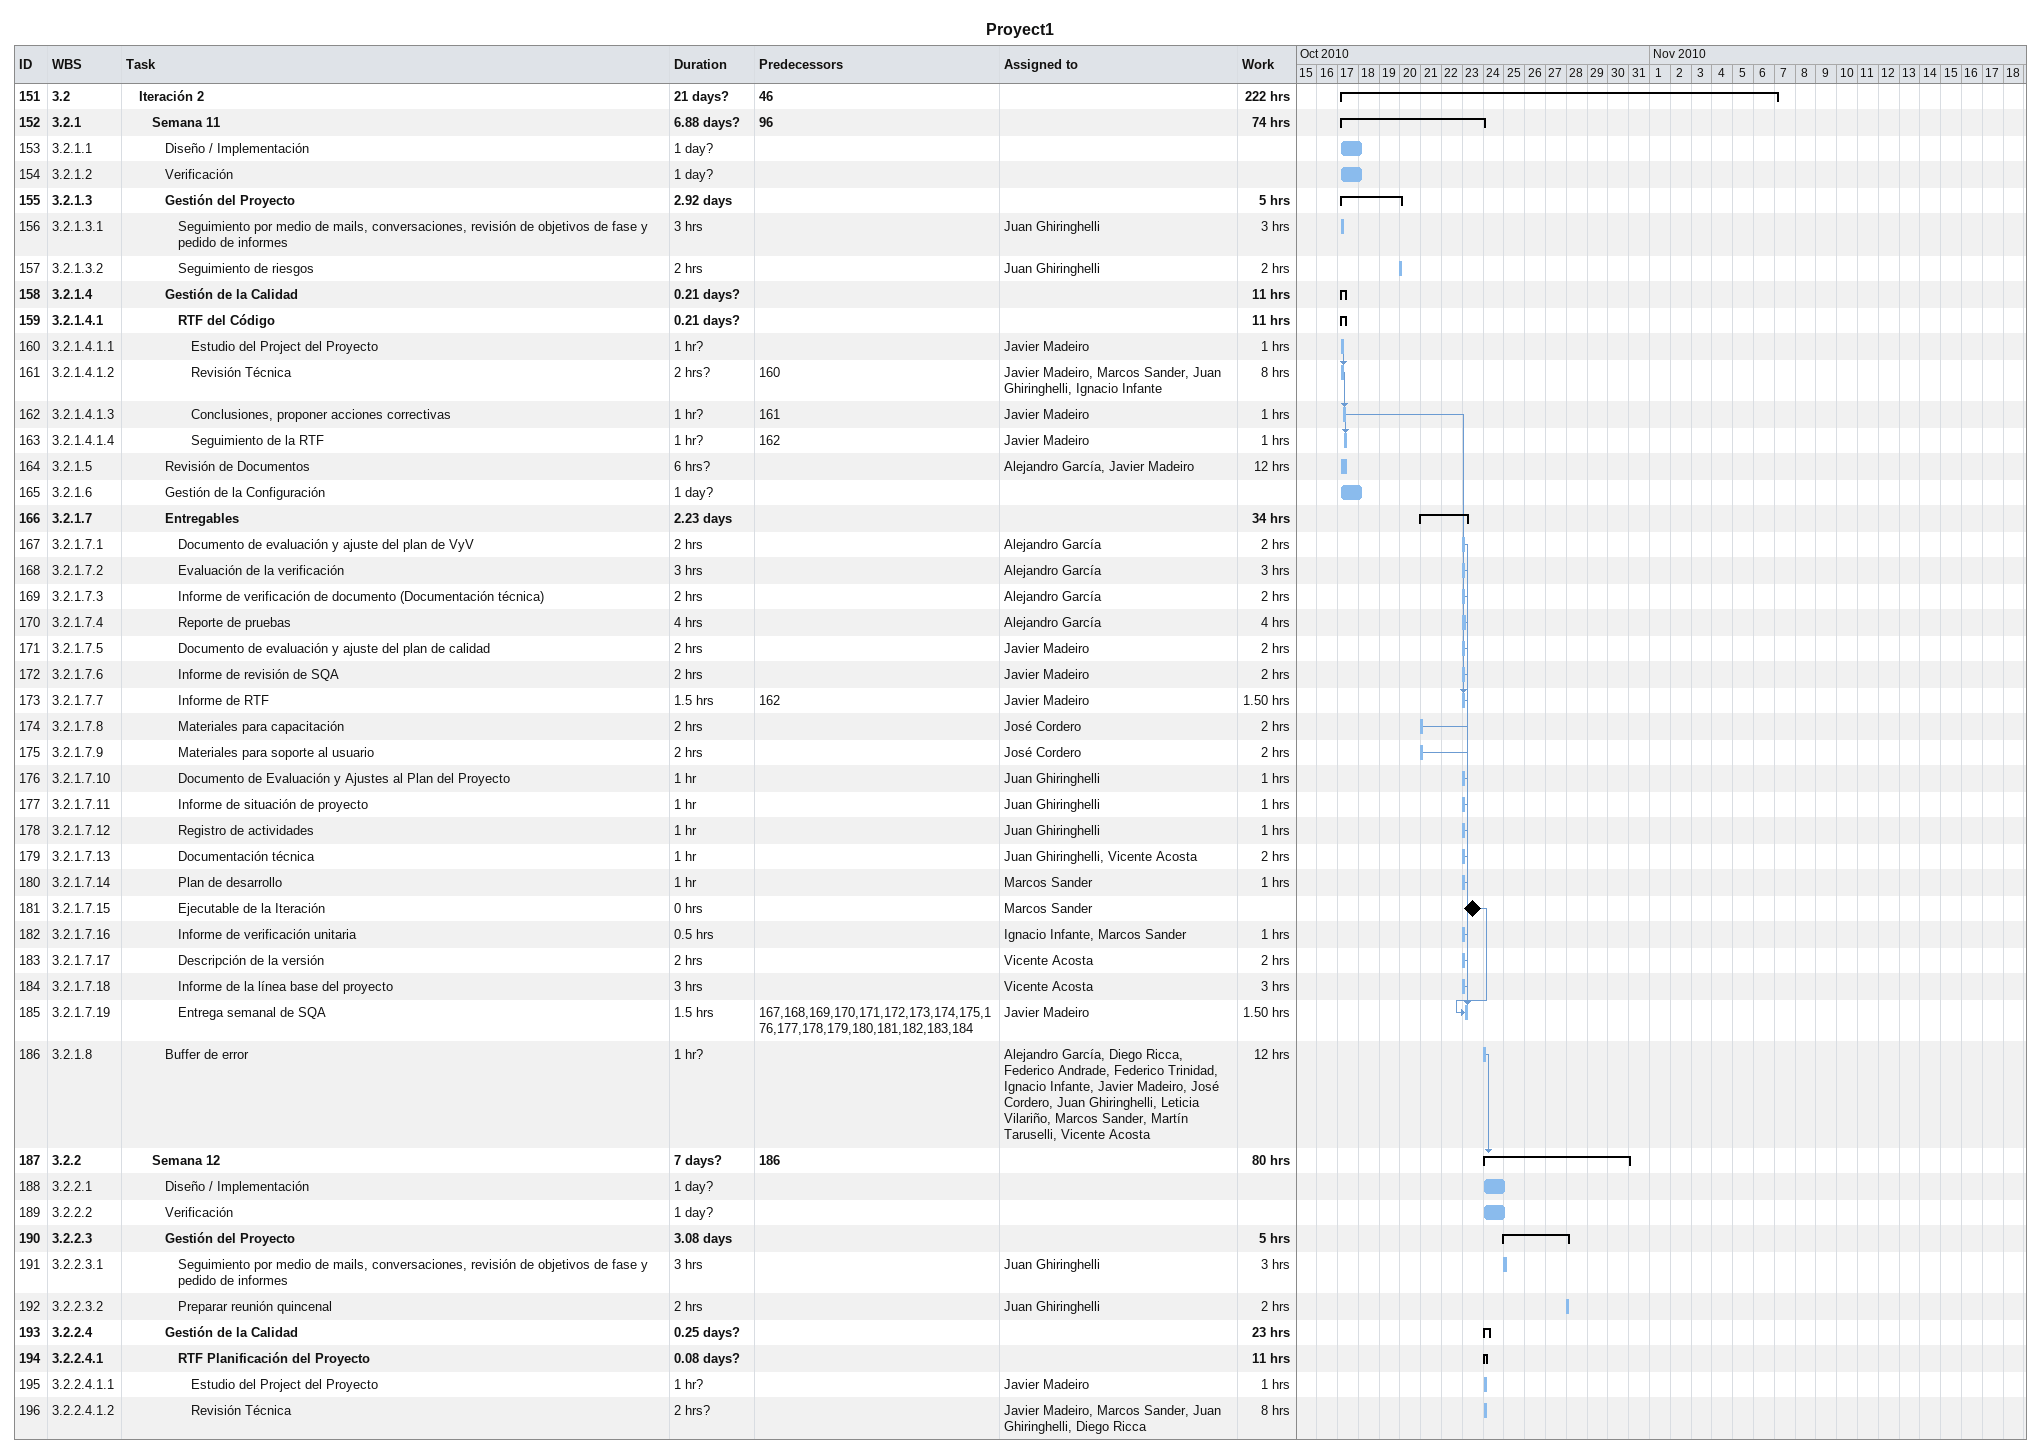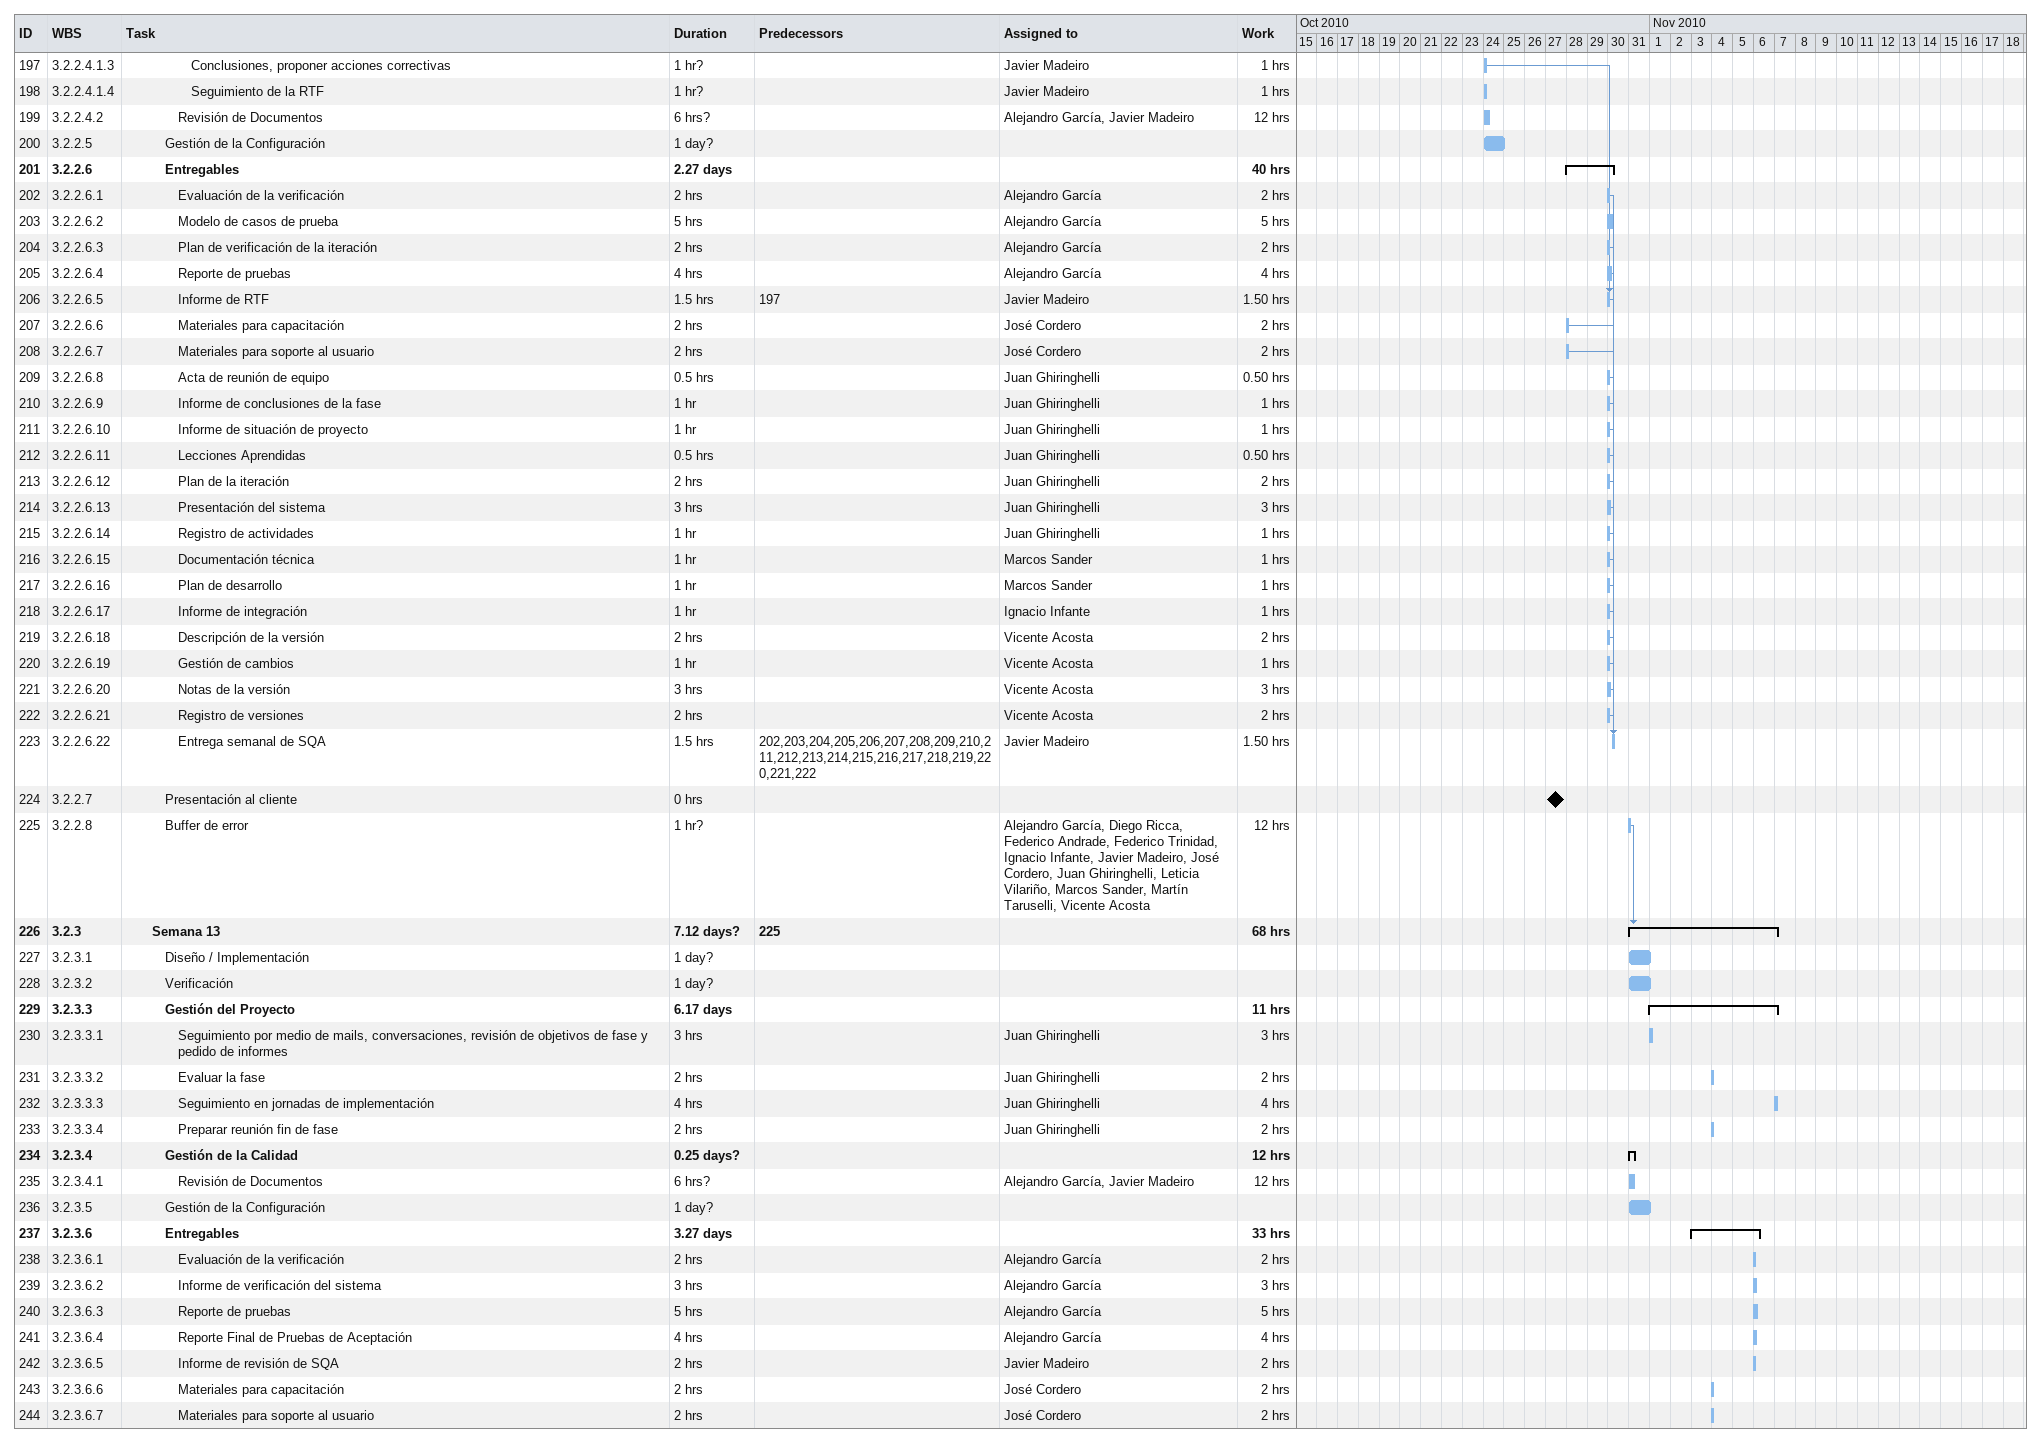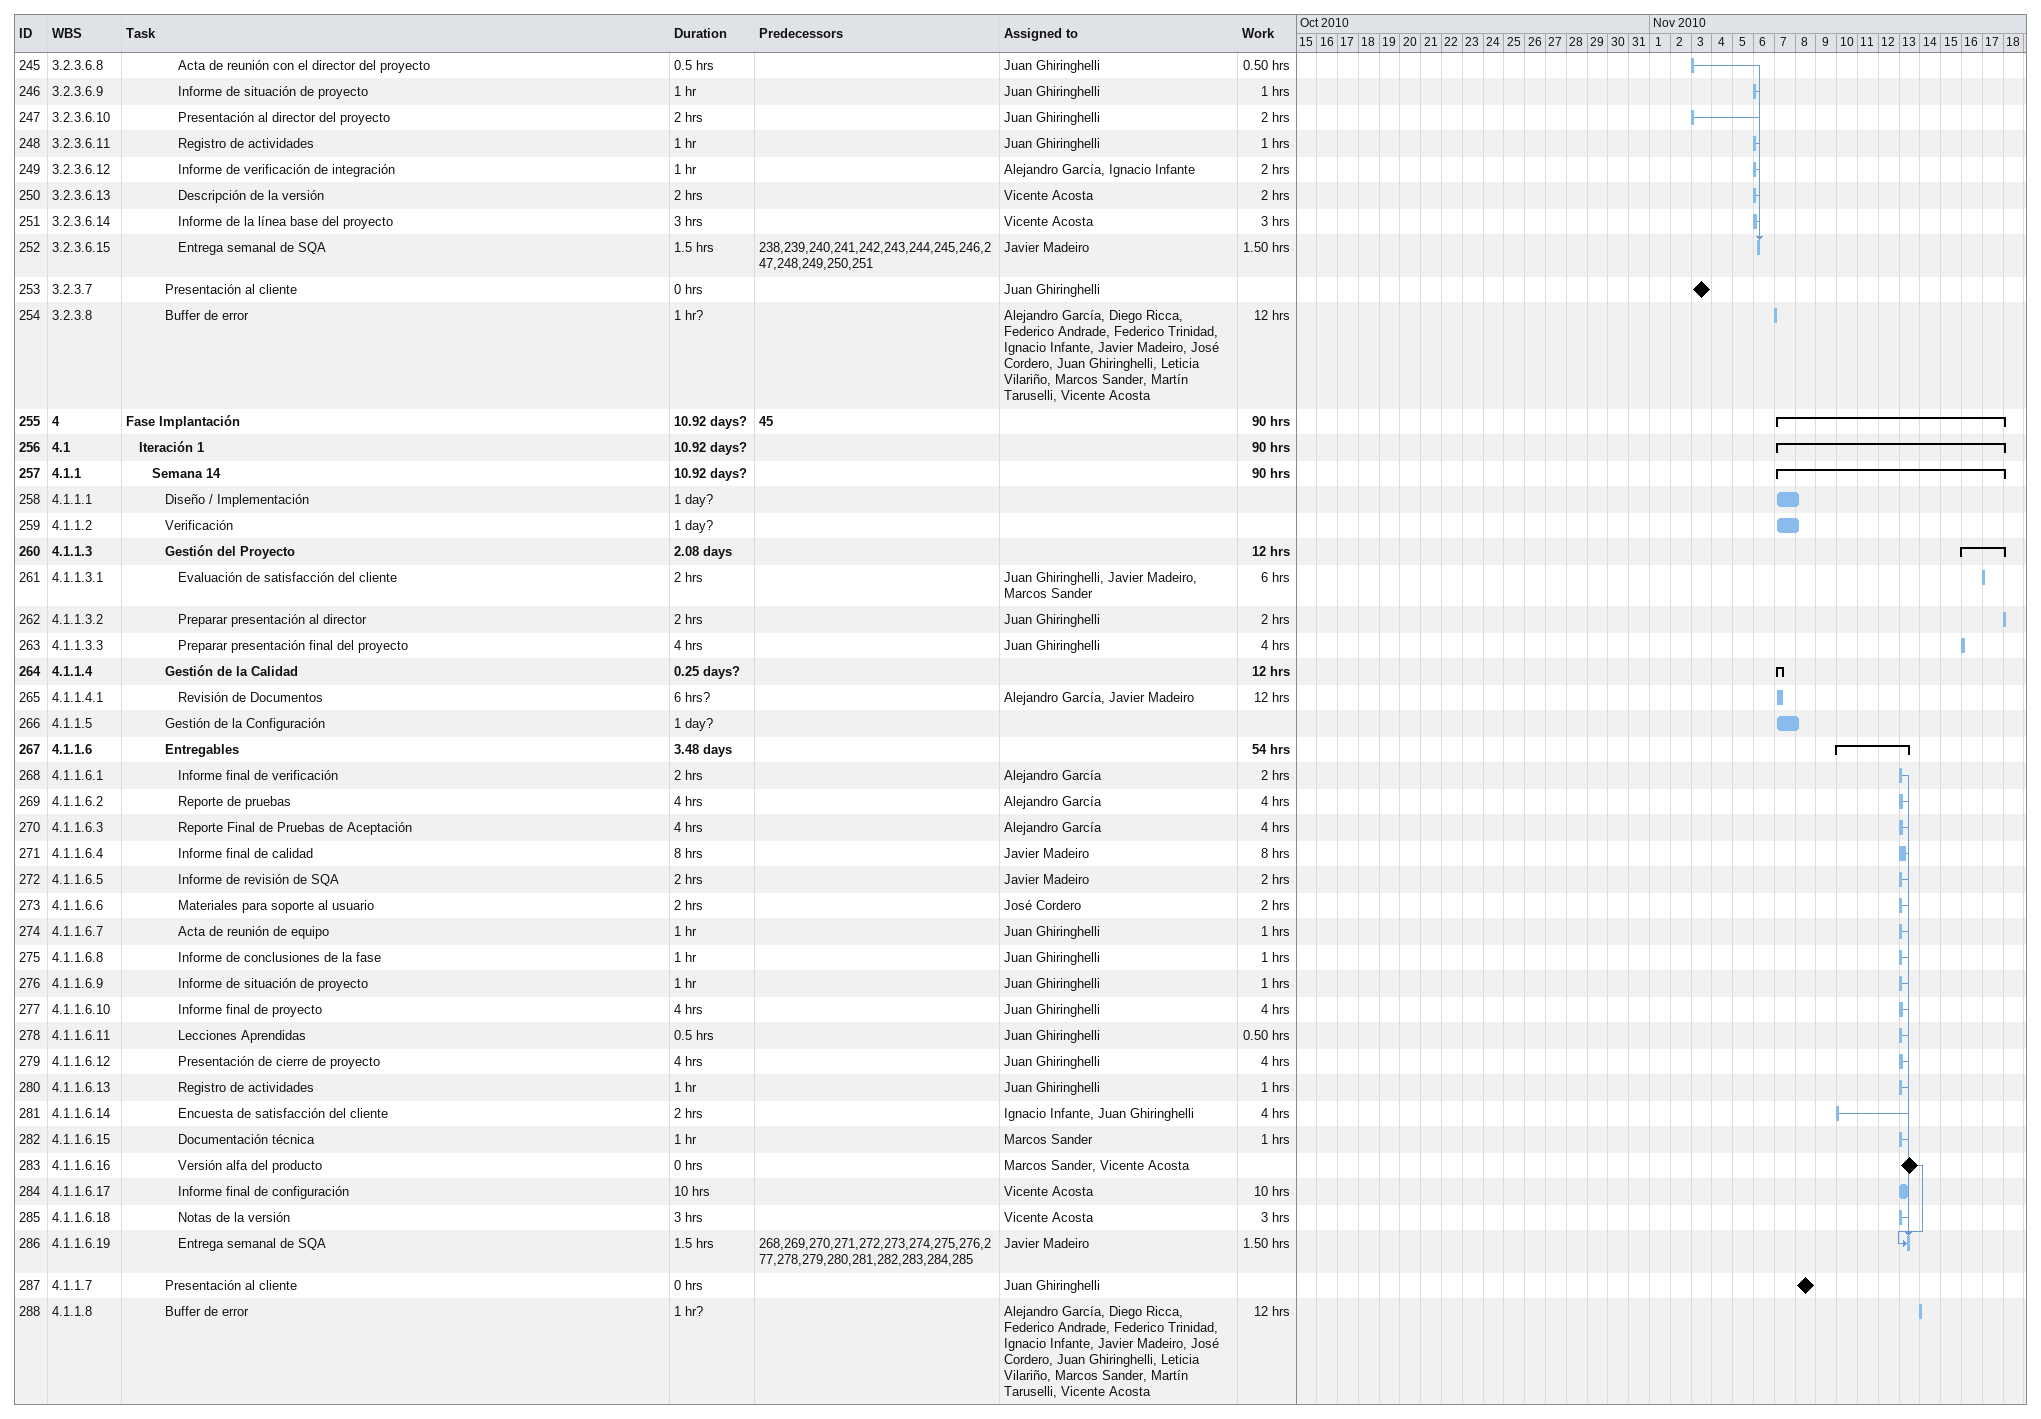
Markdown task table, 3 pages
Proyect1

| ID | WBS | Task | Duration | Start | Finish | Predecessors | Resources | Work (h) |
|---|---|---|---|---|---|---|---|---|
| 151 | 3.2 | **Iteración 2** | 21d? | 2010-10-17 | 2010-11-07 | 46 |  | 222 |
| 152 | 3.2.1 | **Semana 11** | 6.88d? | 2010-10-17 | 2010-10-24 | 96 |  | 74 |
| 153 | 3.2.1.1 | Diseño / Implementación | 1d? | 2010-10-17 | 2010-10-18 |  |  |  |
| 154 | 3.2.1.2 | Verificación | 1d? | 2010-10-17 | 2010-10-18 |  |  |  |
| 155 | 3.2.1.3 | **Gestión del Proyecto** | 2.92d | 2010-10-17 | 2010-10-20 |  |  | 5 |
| 156 | 3.2.1.3.1 | Seguimiento por medio de mails, conversaciones, revisión de objetivos de fase y pedido de informes | 3h | 2010-10-17 | 2010-10-17 |  | Juan Ghiringhelli | 3 |
| 157 | 3.2.1.3.2 | Seguimiento de riesgos | 2h | 2010-10-20 | 2010-10-20 |  | Juan Ghiringhelli | 2 |
| 158 | 3.2.1.4 | **Gestión de la Calidad** | 0.21d? | 2010-10-17 | 2010-10-17 |  |  | 11 |
| 159 | 3.2.1.4.1 | **RTF del Código** | 0.21d? | 2010-10-17 | 2010-10-17 |  |  | 11 |
| 160 | 3.2.1.4.1.1 | Estudio del Project del Proyecto | 1h? | 2010-10-17 | 2010-10-17 |  | Javier Madeiro | 1 |
| 161 | 3.2.1.4.1.2 | Revisión Técnica | 2h? | 2010-10-17 | 2010-10-17 | 160 | Javier Madeiro, Marcos Sander, Juan Ghiringhelli, Ignacio Infante | 8 |
| 162 | 3.2.1.4.1.3 | Conclusiones, proponer acciones correctivas | 1h? | 2010-10-17 | 2010-10-17 | 161 | Javier Madeiro | 1 |
| 163 | 3.2.1.4.1.4 | Seguimiento de la RTF | 1h? | 2010-10-17 | 2010-10-17 | 162 | Javier Madeiro | 1 |
| 164 | 3.2.1.5 | Revisión de Documentos | 6h? | 2010-10-17 | 2010-10-17 |  | Alejandro García, Javier Madeiro | 12 |
| 165 | 3.2.1.6 | Gestión de la Configuración | 1d? | 2010-10-17 | 2010-10-18 |  |  |  |
| 166 | 3.2.1.7 | **Entregables** | 2.23d | 2010-10-21 | 2010-10-23 |  |  | 34 |
| 167 | 3.2.1.7.1 | Documento de evaluación y ajuste del plan de VyV | 2h | 2010-10-23 | 2010-10-23 |  | Alejandro García | 2 |
| 168 | 3.2.1.7.2 | Evaluación de la verificación | 3h | 2010-10-23 | 2010-10-23 |  | Alejandro García | 3 |
| 169 | 3.2.1.7.3 | Informe de verificación de documento (Documentación técnica) | 2h | 2010-10-23 | 2010-10-23 |  | Alejandro García | 2 |
| 170 | 3.2.1.7.4 | Reporte de pruebas | 4h | 2010-10-23 | 2010-10-23 |  | Alejandro García | 4 |
| 171 | 3.2.1.7.5 | Documento de evaluación y ajuste del plan de calidad | 2h | 2010-10-23 | 2010-10-23 |  | Javier Madeiro | 2 |
| 172 | 3.2.1.7.6 | Informe de revisión de SQA | 2h | 2010-10-23 | 2010-10-23 |  | Javier Madeiro | 2 |
| 173 | 3.2.1.7.7 | Informe de RTF | 1.5h | 2010-10-23 | 2010-10-23 | 162 | Javier Madeiro | 1.50 |
| 174 | 3.2.1.7.8 | Materiales para capacitación | 2h | 2010-10-21 | 2010-10-21 |  | José Cordero | 2 |
| 175 | 3.2.1.7.9 | Materiales para soporte al usuario | 2h | 2010-10-21 | 2010-10-21 |  | José Cordero | 2 |
| 176 | 3.2.1.7.10 | Documento de Evaluación y Ajustes al Plan del Proyecto | 1h | 2010-10-23 | 2010-10-23 |  | Juan Ghiringhelli | 1 |
| 177 | 3.2.1.7.11 | Informe de situación de proyecto | 1h | 2010-10-23 | 2010-10-23 |  | Juan Ghiringhelli | 1 |
| 178 | 3.2.1.7.12 | Registro de actividades | 1h | 2010-10-23 | 2010-10-23 |  | Juan Ghiringhelli | 1 |
| 179 | 3.2.1.7.13 | Documentación técnica | 1h | 2010-10-23 | 2010-10-23 |  | Juan Ghiringhelli, Vicente Acosta | 2 |
| 180 | 3.2.1.7.14 | Plan de desarrollo | 1h | 2010-10-23 | 2010-10-23 |  | Marcos Sander | 1 |
| 181 | 3.2.1.7.15 | Ejecutable de la Iteración | 0h | 2010-10-23 | 2010-10-23 |  | Marcos Sander |  |
| 182 | 3.2.1.7.16 | Informe de verificación unitaria | 0.5h | 2010-10-23 | 2010-10-23 |  | Ignacio Infante, Marcos Sander | 1 |
| 183 | 3.2.1.7.17 | Descripción de la versión | 2h | 2010-10-23 | 2010-10-23 |  | Vicente Acosta | 2 |
| 184 | 3.2.1.7.18 | Informe de la línea base del proyecto | 3h | 2010-10-23 | 2010-10-23 |  | Vicente Acosta | 3 |
| 185 | 3.2.1.7.19 | Entrega semanal de SQA | 1.5h | 2010-10-23 | 2010-10-23 | 167, 168, 169, 170, 171, 172, 173, 174, 175, 176, 177, 178, 179, 180, 181, 182, 183, 184 | Javier Madeiro | 1.50 |
| 186 | 3.2.1.8 | Buffer de error | 1h? | 2010-10-24 | 2010-10-24 |  | Alejandro García, Diego Ricca, Federico Andrade, Federico Trinidad, Ignacio Infante, Javier Madeiro, José Cordero, Juan Ghiringhelli, Leticia Vilariño, Marcos Sander, Martín Taruselli, Vicente Acosta | 12 |
| 187 | 3.2.2 | **Semana 12** | 7d? | 2010-10-24 | 2010-10-31 | 186 |  | 80 |
| 188 | 3.2.2.1 | Diseño / Implementación | 1d? | 2010-10-24 | 2010-10-25 |  |  |  |
| 189 | 3.2.2.2 | Verificación | 1d? | 2010-10-24 | 2010-10-25 |  |  |  |
| 190 | 3.2.2.3 | **Gestión del Proyecto** | 3.08d | 2010-10-25 | 2010-10-28 |  |  | 5 |
| 191 | 3.2.2.3.1 | Seguimiento por medio de mails, conversaciones, revisión de objetivos de fase y pedido de informes | 3h | 2010-10-25 | 2010-10-25 |  | Juan Ghiringhelli | 3 |
| 192 | 3.2.2.3.2 | Preparar reunión quincenal | 2h | 2010-10-28 | 2010-10-28 |  | Juan Ghiringhelli | 2 |
| 193 | 3.2.2.4 | **Gestión de la Calidad** | 0.25d? | 2010-10-24 | 2010-10-24 |  |  | 23 |
| 194 | 3.2.2.4.1 | **RTF Planificación del Proyecto** | 0.08d? | 2010-10-24 | 2010-10-24 |  |  | 11 |
| 195 | 3.2.2.4.1.1 | Estudio del Project del Proyecto | 1h? | 2010-10-24 | 2010-10-24 |  | Javier Madeiro | 1 |
| 196 | 3.2.2.4.1.2 | Revisión Técnica | 2h? | 2010-10-24 | 2010-10-24 |  | Javier Madeiro, Marcos Sander, Juan Ghiringhelli, Diego Ricca | 8 |
| 197 | 3.2.2.4.1.3 | Conclusiones, proponer acciones correctivas | 1h? | 2010-10-24 | 2010-10-24 |  | Javier Madeiro | 1 |
| 198 | 3.2.2.4.1.4 | Seguimiento de la RTF | 1h? | 2010-10-24 | 2010-10-24 |  | Javier Madeiro | 1 |
| 199 | 3.2.2.4.2 | Revisión de Documentos | 6h? | 2010-10-24 | 2010-10-24 |  | Alejandro García, Javier Madeiro | 12 |
| 200 | 3.2.2.5 | Gestión de la Configuración | 1d? | 2010-10-24 | 2010-10-25 |  |  |  |
| 201 | 3.2.2.6 | **Entregables** | 2.27d | 2010-10-28 | 2010-10-30 |  |  | 40 |
| 202 | 3.2.2.6.1 | Evaluación de la verificación | 2h | 2010-10-30 | 2010-10-30 |  | Alejandro García | 2 |
| 203 | 3.2.2.6.2 | Modelo de casos de prueba | 5h | 2010-10-30 | 2010-10-30 |  | Alejandro García | 5 |
| 204 | 3.2.2.6.3 | Plan de verificación de la iteración | 2h | 2010-10-30 | 2010-10-30 |  | Alejandro García | 2 |
| 205 | 3.2.2.6.4 | Reporte de pruebas | 4h | 2010-10-30 | 2010-10-30 |  | Alejandro García | 4 |
| 206 | 3.2.2.6.5 | Informe de RTF | 1.5h | 2010-10-30 | 2010-10-30 | 197 | Javier Madeiro | 1.50 |
| 207 | 3.2.2.6.6 | Materiales para capacitación | 2h | 2010-10-28 | 2010-10-28 |  | José Cordero | 2 |
| 208 | 3.2.2.6.7 | Materiales para soporte al usuario | 2h | 2010-10-28 | 2010-10-28 |  | José Cordero | 2 |
| 209 | 3.2.2.6.8 | Acta de reunión de equipo | 0.5h | 2010-10-30 | 2010-10-30 |  | Juan Ghiringhelli | 0.50 |
| 210 | 3.2.2.6.9 | Informe de conclusiones de la fase | 1h | 2010-10-30 | 2010-10-30 |  | Juan Ghiringhelli | 1 |
| 211 | 3.2.2.6.10 | Informe de situación de proyecto | 1h | 2010-10-30 | 2010-10-30 |  | Juan Ghiringhelli | 1 |
| 212 | 3.2.2.6.11 | Lecciones Aprendidas | 0.5h | 2010-10-30 | 2010-10-30 |  | Juan Ghiringhelli | 0.50 |
| 213 | 3.2.2.6.12 | Plan de la iteración | 2h | 2010-10-30 | 2010-10-30 |  | Juan Ghiringhelli | 2 |
| 214 | 3.2.2.6.13 | Presentación del sistema | 3h | 2010-10-30 | 2010-10-30 |  | Juan Ghiringhelli | 3 |
| 215 | 3.2.2.6.14 | Registro de actividades | 1h | 2010-10-30 | 2010-10-30 |  | Juan Ghiringhelli | 1 |
| 216 | 3.2.2.6.15 | Documentación técnica | 1h | 2010-10-30 | 2010-10-30 |  | Marcos Sander | 1 |
| 217 | 3.2.2.6.16 | Plan de desarrollo | 1h | 2010-10-30 | 2010-10-30 |  | Marcos Sander | 1 |
| 218 | 3.2.2.6.17 | Informe de integración | 1h | 2010-10-30 | 2010-10-30 |  | Ignacio Infante | 1 |
| 219 | 3.2.2.6.18 | Descripción de la versión | 2h | 2010-10-30 | 2010-10-30 |  | Vicente Acosta | 2 |
| 220 | 3.2.2.6.19 | Gestión de cambios | 1h | 2010-10-30 | 2010-10-30 |  | Vicente Acosta | 1 |
| 221 | 3.2.2.6.20 | Notas de la versión | 3h | 2010-10-30 | 2010-10-30 |  | Vicente Acosta | 3 |
| 222 | 3.2.2.6.21 | Registro de versiones | 2h | 2010-10-30 | 2010-10-30 |  | Vicente Acosta | 2 |
| 223 | 3.2.2.6.22 | Entrega semanal de SQA | 1.5h | 2010-10-30 | 2010-10-30 | 202, 203, 204, 205, 206, 207, 208, 209, 210, 211, 212, 213, 214, 215, 216, 217, 218, 219, 220, 221, 222 | Javier Madeiro | 1.50 |
| 224 | 3.2.2.7 | Presentación al cliente | 0h | 2010-10-27 | 2010-10-27 |  |  |  |
| 225 | 3.2.2.8 | Buffer de error | 1h? | 2010-10-31 | 2010-10-31 |  | Alejandro García, Diego Ricca, Federico Andrade, Federico Trinidad, Ignacio Infante, Javier Madeiro, José Cordero, Juan Ghiringhelli, Leticia Vilariño, Marcos Sander, Martín Taruselli, Vicente Acosta | 12 |
| 226 | 3.2.3 | **Semana 13** | 7.12d? | 2010-10-31 | 2010-11-07 | 225 |  | 68 |
| 227 | 3.2.3.1 | Diseño / Implementación | 1d? | 2010-10-31 | 2010-11-01 |  |  |  |
| 228 | 3.2.3.2 | Verificación | 1d? | 2010-10-31 | 2010-11-01 |  |  |  |
| 229 | 3.2.3.3 | **Gestión del Proyecto** | 6.17d | 2010-11-01 | 2010-11-07 |  |  | 11 |
| 230 | 3.2.3.3.1 | Seguimiento por medio de mails, conversaciones, revisión de objetivos de fase y pedido de informes | 3h | 2010-11-01 | 2010-11-01 |  | Juan Ghiringhelli | 3 |
| 231 | 3.2.3.3.2 | Evaluar la fase | 2h | 2010-11-04 | 2010-11-04 |  | Juan Ghiringhelli | 2 |
| 232 | 3.2.3.3.3 | Seguimiento en jornadas de implementación | 4h | 2010-11-07 | 2010-11-07 |  | Juan Ghiringhelli | 4 |
| 233 | 3.2.3.3.4 | Preparar reunión fin de fase | 2h | 2010-11-04 | 2010-11-04 |  | Juan Ghiringhelli | 2 |
| 234 | 3.2.3.4 | **Gestión de la Calidad** | 0.25d? | 2010-10-31 | 2010-10-31 |  |  | 12 |
| 235 | 3.2.3.4.1 | Revisión de Documentos | 6h? | 2010-10-31 | 2010-10-31 |  | Alejandro García, Javier Madeiro | 12 |
| 236 | 3.2.3.5 | Gestión de la Configuración | 1d? | 2010-10-31 | 2010-11-01 |  |  |  |
| 237 | 3.2.3.6 | **Entregables** | 3.27d | 2010-11-03 | 2010-11-06 |  |  | 33 |
| 238 | 3.2.3.6.1 | Evaluación de la verificación | 2h | 2010-11-06 | 2010-11-06 |  | Alejandro García | 2 |
| 239 | 3.2.3.6.2 | Informe de verificación del sistema | 3h | 2010-11-06 | 2010-11-06 |  | Alejandro García | 3 |
| 240 | 3.2.3.6.3 | Reporte de pruebas | 5h | 2010-11-06 | 2010-11-06 |  | Alejandro García | 5 |
| 241 | 3.2.3.6.4 | Reporte Final de Pruebas de Aceptación | 4h | 2010-11-06 | 2010-11-06 |  | Alejandro García | 4 |
| 242 | 3.2.3.6.5 | Informe de revisión de SQA | 2h | 2010-11-06 | 2010-11-06 |  | Javier Madeiro | 2 |
| 243 | 3.2.3.6.6 | Materiales para capacitación | 2h | 2010-11-04 | 2010-11-04 |  | José Cordero | 2 |
| 244 | 3.2.3.6.7 | Materiales para soporte al usuario | 2h | 2010-11-04 | 2010-11-04 |  | José Cordero | 2 |
| 245 | 3.2.3.6.8 | Acta de reunión con el director del proyecto | 0.5h | 2010-11-03 | 2010-11-03 |  | Juan Ghiringhelli | 0.50 |
| 246 | 3.2.3.6.9 | Informe de situación de proyecto | 1h | 2010-11-06 | 2010-11-06 |  | Juan Ghiringhelli | 1 |
| 247 | 3.2.3.6.10 | Presentación al director del proyecto | 2h | 2010-11-03 | 2010-11-03 |  | Juan Ghiringhelli | 2 |
| 248 | 3.2.3.6.11 | Registro de actividades | 1h | 2010-11-06 | 2010-11-06 |  | Juan Ghiringhelli | 1 |
| 249 | 3.2.3.6.12 | Informe de verificación de integración | 1h | 2010-11-06 | 2010-11-06 |  | Alejandro García, Ignacio Infante | 2 |
| 250 | 3.2.3.6.13 | Descripción de la versión | 2h | 2010-11-06 | 2010-11-06 |  | Vicente Acosta | 2 |
| 251 | 3.2.3.6.14 | Informe de la línea base del proyecto | 3h | 2010-11-06 | 2010-11-06 |  | Vicente Acosta | 3 |
| 252 | 3.2.3.6.15 | Entrega semanal de SQA | 1.5h | 2010-11-06 | 2010-11-06 | 238, 239, 240, 241, 242, 243, 244, 245, 246, 247, 248, 249, 250, 251 | Javier Madeiro | 1.50 |
| 253 | 3.2.3.7 | Presentación al cliente | 0h | 2010-11-03 | 2010-11-03 |  | Juan Ghiringhelli |  |
| 254 | 3.2.3.8 | Buffer de error | 1h? | 2010-11-07 | 2010-11-07 |  | Alejandro García, Diego Ricca, Federico Andrade, Federico Trinidad, Ignacio Infante, Javier Madeiro, José Cordero, Juan Ghiringhelli, Leticia Vilariño, Marcos Sander, Martín Taruselli, Vicente Acosta | 12 |
| 255 | 4 | **Fase Implantación** | 10.92d? | 2010-11-07 | 2010-11-18 | 45 |  | 90 |
| 256 | 4.1 | **Iteración 1** | 10.92d? | 2010-11-07 | 2010-11-18 |  |  | 90 |
| 257 | 4.1.1 | **Semana 14** | 10.92d? | 2010-11-07 | 2010-11-18 |  |  | 90 |
| 258 | 4.1.1.1 | Diseño / Implementación | 1d? | 2010-11-07 | 2010-11-08 |  |  |  |
| 259 | 4.1.1.2 | Verificación | 1d? | 2010-11-07 | 2010-11-08 |  |  |  |
| 260 | 4.1.1.3 | **Gestión del Proyecto** | 2.08d | 2010-11-16 | 2010-11-18 |  |  | 12 |
| 261 | 4.1.1.3.1 | Evaluación de satisfacción del cliente | 2h | 2010-11-17 | 2010-11-17 |  | Juan Ghiringhelli, Javier Madeiro, Marcos Sander | 6 |
| 262 | 4.1.1.3.2 | Preparar presentación al director | 2h | 2010-11-18 | 2010-11-18 |  | Juan Ghiringhelli | 2 |
| 263 | 4.1.1.3.3 | Preparar presentación final del proyecto | 4h | 2010-11-16 | 2010-11-16 |  | Juan Ghiringhelli | 4 |
| 264 | 4.1.1.4 | **Gestión de la Calidad** | 0.25d? | 2010-11-07 | 2010-11-07 |  |  | 12 |
| 265 | 4.1.1.4.1 | Revisión de Documentos | 6h? | 2010-11-07 | 2010-11-07 |  | Alejandro García, Javier Madeiro | 12 |
| 266 | 4.1.1.5 | Gestión de la Configuración | 1d? | 2010-11-07 | 2010-11-08 |  |  |  |
| 267 | 4.1.1.6 | **Entregables** | 3.48d | 2010-11-10 | 2010-11-13 |  |  | 54 |
| 268 | 4.1.1.6.1 | Informe final de verificación | 2h | 2010-11-13 | 2010-11-13 |  | Alejandro García | 2 |
| 269 | 4.1.1.6.2 | Reporte de pruebas | 4h | 2010-11-13 | 2010-11-13 |  | Alejandro García | 4 |
| 270 | 4.1.1.6.3 | Reporte Final de Pruebas de Aceptación | 4h | 2010-11-13 | 2010-11-13 |  | Alejandro García | 4 |
| 271 | 4.1.1.6.4 | Informe final de calidad | 8h | 2010-11-13 | 2010-11-13 |  | Javier Madeiro | 8 |
| 272 | 4.1.1.6.5 | Informe de revisión de SQA | 2h | 2010-11-13 | 2010-11-13 |  | Javier Madeiro | 2 |
| 273 | 4.1.1.6.6 | Materiales para soporte al usuario | 2h | 2010-11-13 | 2010-11-13 |  | José Cordero | 2 |
| 274 | 4.1.1.6.7 | Acta de reunión de equipo | 1h | 2010-11-13 | 2010-11-13 |  | Juan Ghiringhelli | 1 |
| 275 | 4.1.1.6.8 | Informe de conclusiones de la fase | 1h | 2010-11-13 | 2010-11-13 |  | Juan Ghiringhelli | 1 |
| 276 | 4.1.1.6.9 | Informe de situación de proyecto | 1h | 2010-11-13 | 2010-11-13 |  | Juan Ghiringhelli | 1 |
| 277 | 4.1.1.6.10 | Informe final de proyecto | 4h | 2010-11-13 | 2010-11-13 |  | Juan Ghiringhelli | 4 |
| 278 | 4.1.1.6.11 | Lecciones Aprendidas | 0.5h | 2010-11-13 | 2010-11-13 |  | Juan Ghiringhelli | 0.50 |
| 279 | 4.1.1.6.12 | Presentación de cierre de proyecto | 4h | 2010-11-13 | 2010-11-13 |  | Juan Ghiringhelli | 4 |
| 280 | 4.1.1.6.13 | Registro de actividades | 1h | 2010-11-13 | 2010-11-13 |  | Juan Ghiringhelli | 1 |
| 281 | 4.1.1.6.14 | Encuesta de satisfacción del cliente | 2h | 2010-11-10 | 2010-11-10 |  | Ignacio Infante, Juan Ghiringhelli | 4 |
| 282 | 4.1.1.6.15 | Documentación técnica | 1h | 2010-11-13 | 2010-11-13 |  | Marcos Sander | 1 |
| 283 | 4.1.1.6.16 | Versión alfa del producto | 0h | 2010-11-13 | 2010-11-13 |  | Marcos Sander, Vicente Acosta |  |
| 284 | 4.1.1.6.17 | Informe final de configuración | 10h | 2010-11-13 | 2010-11-13 |  | Vicente Acosta | 10 |
| 285 | 4.1.1.6.18 | Notas de la versión | 3h | 2010-11-13 | 2010-11-13 |  | Vicente Acosta | 3 |
| 286 | 4.1.1.6.19 | Entrega semanal de SQA | 1.5h | 2010-11-13 | 2010-11-13 | 268, 269, 270, 271, 272, 273, 274, 275, 276, 277, 278, 279, 280, 281, 282, 283, 284, 285 | Javier Madeiro | 1.50 |
| 287 | 4.1.1.7 | Presentación al cliente | 0h | 2010-11-08 | 2010-11-08 |  | Juan Ghiringhelli |  |
| 288 | 4.1.1.8 | Buffer de error | 1h? | 2010-11-14 | 2010-11-14 |  | Alejandro García, Diego Ricca, Federico Andrade, Federico Trinidad, Ignacio Infante, Javier Madeiro, José Cordero, Juan Ghiringhelli, Leticia Vilariño, Marcos Sander, Martín Taruselli, Vicente Acosta | 12 |
